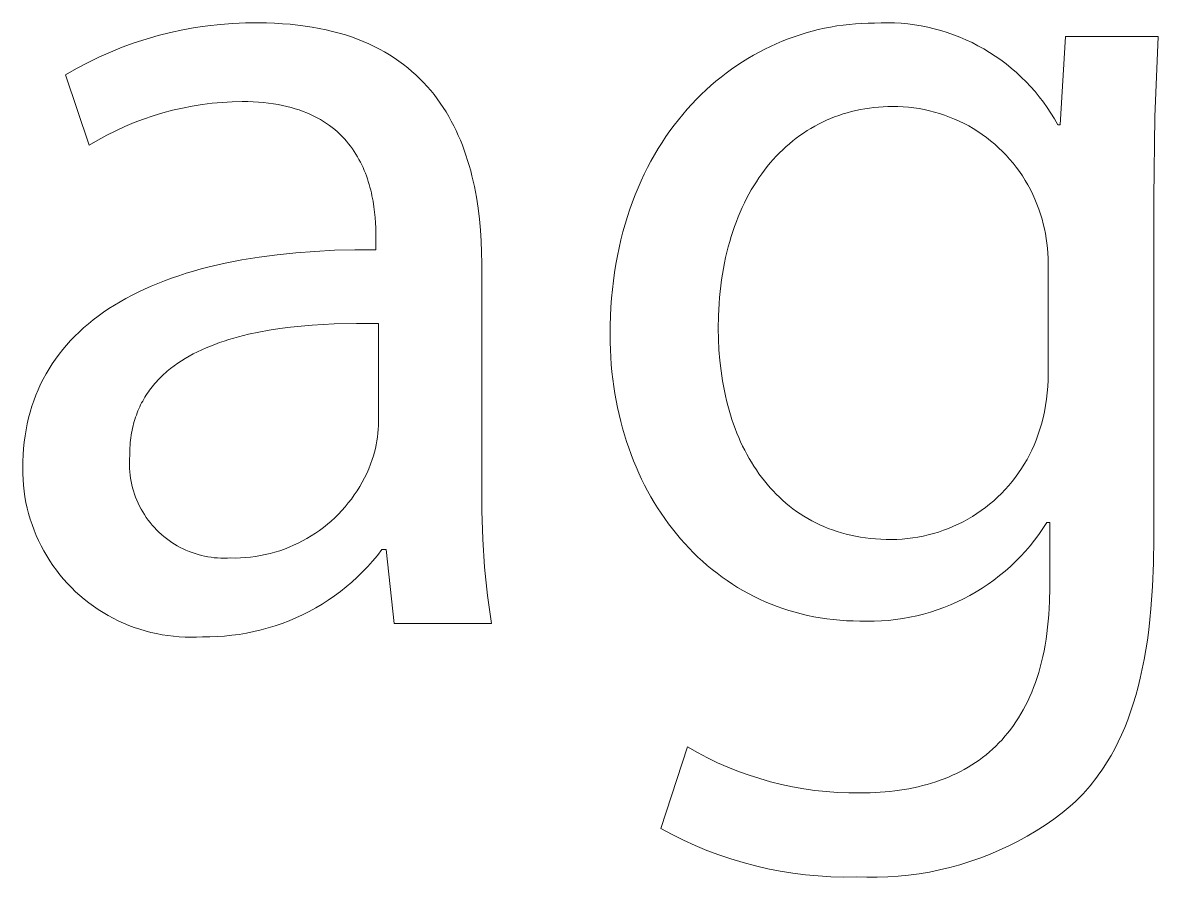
# Model space of a CAD drawing. Header units: millimetres. Extents: x -987 to 2591, y -102 to 2398.
# Drawn here: x 2327.09 to 2360.6, y 142.24 to 167.47 of the extents above; entities that cross this region are included whole.
import ezdxf

# ---------------------------------------------------------------- set-up
doc = ezdxf.new("R2010")
doc.units = ezdxf.units.MM
doc.header["$MEASUREMENT"] = 0
doc.layers.add('Domyślny', color=7, linetype='Continuous', true_color=0x000000)

msp = doc.modelspace()

# ---------------------------------------------------------------- linework, layer by layer
at = {"layer": 'Domyślny', "color": 18, "lineweight": 15, "true_color": 0x000000}
for p, q in [((2331.444, 167.188), (2331.808, 167.266)), ((2331.808, 167.266), (2332.175, 167.332)), ((2332.175, 167.332), (2332.544, 167.385)), ((2332.544, 167.385), (2332.914, 167.425)), ((2332.914, 167.425), (2333.286, 167.452)), ((2333.286, 167.452), (2333.658, 167.467)), ((2333.658, 167.467), (2334.031, 167.468)), ((2334.031, 167.468), (2334.277, 167.466)), ((2334.277, 167.466), (2334.516, 167.458)), ((2334.516, 167.458), (2334.75, 167.445)), ((2334.75, 167.445), (2334.979, 167.427)), ((2334.979, 167.427), (2335.201, 167.404)), ((2335.201, 167.404), (2335.419, 167.376)), ((2335.419, 167.376), (2335.63, 167.343)), ((2335.63, 167.343), (2335.837, 167.306)), ((2335.837, 167.306), (2336.038, 167.264)), ((2336.038, 167.264), (2336.233, 167.218)), ((2350.384, 167.224), (2350.565, 167.27)), ((2350.565, 167.27), (2350.747, 167.31)), ((2350.747, 167.31), (2350.929, 167.346)), ((2350.929, 167.346), (2351.112, 167.378)), ((2351.112, 167.378), (2351.296, 167.404)), ((2351.296, 167.404), (2351.481, 167.426)), ((2351.481, 167.426), (2351.666, 167.443)), ((2351.666, 167.443), (2351.852, 167.455)), ((2351.852, 167.455), (2352.038, 167.462)), ((2352.038, 167.462), (2352.224, 167.465)), ((2352.224, 167.465), (2352.422, 167.473)), ((2352.422, 167.473), (2352.62, 167.474)), ((2352.62, 167.474), (2352.818, 167.469)), ((2352.818, 167.469), (2353.015, 167.457)), ((2353.015, 167.457), (2353.212, 167.438)), ((2353.212, 167.438), (2353.408, 167.412)), ((2353.408, 167.412), (2353.603, 167.38)), ((2353.603, 167.38), (2353.797, 167.341)), ((2353.797, 167.341), (2353.99, 167.295)), ((2353.99, 167.295), (2354.181, 167.243)), ((2354.181, 167.243), (2354.369, 167.185)), ((2330.37, 166.877), (2330.724, 166.993)), ((2330.724, 166.993), (2331.082, 167.097)), ((2331.082, 167.097), (2331.444, 167.188)), ((2336.233, 167.218), (2336.424, 167.167)), ((2336.424, 167.167), (2336.609, 167.112)), ((2336.609, 167.112), (2336.789, 167.053)), ((2336.789, 167.053), (2336.964, 166.989)), ((2336.964, 166.989), (2337.134, 166.921)), ((2337.134, 166.921), (2337.299, 166.85)), ((2349.326, 166.853), (2349.499, 166.927)), ((2349.499, 166.927), (2349.674, 166.996)), ((2349.674, 166.996), (2349.849, 167.06)), ((2349.849, 167.06), (2350.027, 167.119)), ((2350.027, 167.119), (2350.205, 167.174)), ((2350.205, 167.174), (2350.384, 167.224)), ((2354.369, 167.185), (2354.556, 167.119)), ((2354.556, 167.119), (2354.741, 167.048)), ((2354.741, 167.048), (2354.923, 166.97)), ((2354.923, 166.97), (2355.102, 166.886)), ((2357.705, 164.462), (2357.86, 167.071)), ((2357.86, 167.071), (2360.6, 167.071)), ((2360.6, 167.071), (2360.502, 164.696)), ((2329.334, 166.457), (2329.675, 166.609)), ((2329.675, 166.609), (2330.02, 166.749)), ((2330.02, 166.749), (2330.37, 166.877)), ((2337.299, 166.85), (2337.459, 166.774)), ((2337.459, 166.774), (2337.614, 166.694)), ((2337.614, 166.694), (2337.765, 166.611)), ((2337.765, 166.611), (2337.911, 166.524)), ((2348.651, 166.514), (2348.817, 166.606)), ((2348.817, 166.606), (2348.985, 166.693)), ((2348.985, 166.693), (2349.155, 166.776)), ((2349.155, 166.776), (2349.326, 166.853)), ((2355.102, 166.886), (2355.278, 166.796)), ((2355.278, 166.796), (2355.451, 166.7)), ((2355.451, 166.7), (2355.62, 166.598)), ((2355.62, 166.598), (2355.786, 166.491)), ((2328.671, 166.118), (2329, 166.293)), ((2329, 166.293), (2329.334, 166.457)), ((2337.911, 166.524), (2338.052, 166.434)), ((2338.052, 166.434), (2338.189, 166.34)), ((2338.189, 166.34), (2338.321, 166.243)), ((2338.321, 166.243), (2338.449, 166.142)), ((2348.165, 166.213), (2348.325, 166.318)), ((2348.325, 166.318), (2348.487, 166.418)), ((2348.487, 166.418), (2348.651, 166.514)), ((2355.786, 166.491), (2355.949, 166.377)), ((2355.949, 166.377), (2356.107, 166.259)), ((2356.107, 166.259), (2356.261, 166.135)), ((2328.348, 165.931), (2328.671, 166.118)), ((2329.051, 163.858), (2328.348, 165.931)), ((2338.449, 166.142), (2338.573, 166.038)), ((2338.573, 166.038), (2338.692, 165.931)), ((2338.692, 165.931), (2338.806, 165.821)), ((2347.697, 165.871), (2347.851, 165.989)), ((2347.851, 165.989), (2348.007, 166.103)), ((2348.007, 166.103), (2348.165, 166.213)), ((2356.261, 166.135), (2356.411, 166.005)), ((2356.411, 166.005), (2356.556, 165.871)), ((2338.806, 165.821), (2338.917, 165.708)), ((2338.917, 165.708), (2339.024, 165.592)), ((2339.024, 165.592), (2339.126, 165.473)), ((2347.252, 165.489), (2347.398, 165.621)), ((2347.398, 165.621), (2347.546, 165.748)), ((2347.546, 165.748), (2347.697, 165.871)), ((2356.556, 165.871), (2356.696, 165.732)), ((2356.696, 165.732), (2356.832, 165.588)), ((2356.832, 165.588), (2356.963, 165.439)), ((2339.126, 165.473), (2339.225, 165.351)), ((2339.225, 165.351), (2339.319, 165.227)), ((2339.319, 165.227), (2339.41, 165.1)), ((2346.968, 165.213), (2347.109, 165.353)), ((2347.109, 165.353), (2347.252, 165.489)), ((2356.963, 165.439), (2357.088, 165.286)), ((2357.088, 165.286), (2357.208, 165.129)), ((2331.797, 164.955), (2331.507, 164.889)), ((2332.088, 165.012), (2331.797, 164.955)), ((2332.382, 165.059), (2332.088, 165.012)), ((2332.677, 165.096), (2332.382, 165.059)), ((2332.973, 165.122), (2332.677, 165.096)), ((2333.269, 165.139), (2332.973, 165.122)), ((2333.566, 165.145), (2333.269, 165.139)), ((2333.73, 165.143), (2333.566, 165.145)), ((2333.89, 165.138), (2333.73, 165.143)), ((2334.045, 165.128), (2333.89, 165.138)), ((2334.196, 165.116), (2334.045, 165.128)), ((2334.342, 165.099), (2334.196, 165.116)), ((2334.484, 165.08), (2334.342, 165.099)), ((2334.622, 165.057), (2334.484, 165.08)), ((2334.755, 165.031), (2334.622, 165.057)), ((2334.884, 165.002), (2334.755, 165.031)), ((2335.01, 164.97), (2334.884, 165.002)), ((2335.131, 164.935), (2335.01, 164.97)), ((2335.249, 164.897), (2335.131, 164.935)), ((2335.362, 164.856), (2335.249, 164.897)), ((2339.41, 165.1), (2339.497, 164.971)), ((2339.497, 164.971), (2339.58, 164.839)), ((2346.564, 164.766), (2346.696, 164.92)), ((2346.696, 164.92), (2346.83, 165.068)), ((2346.83, 165.068), (2346.968, 165.213)), ((2351.808, 164.909), (2351.677, 164.882)), ((2351.94, 164.932), (2351.808, 164.909)), ((2352.073, 164.952), (2351.94, 164.932)), ((2352.208, 164.969), (2352.073, 164.952)), ((2352.344, 164.982), (2352.208, 164.969)), ((2352.482, 164.991), (2352.344, 164.982)), ((2352.62, 164.997), (2352.482, 164.991)), ((2352.76, 164.998), (2352.62, 164.997)), ((2352.917, 164.997), (2352.76, 164.998)), ((2353.073, 164.99), (2352.917, 164.997)), ((2353.228, 164.978), (2353.073, 164.99)), ((2353.384, 164.96), (2353.228, 164.978)), ((2353.538, 164.938), (2353.384, 164.96)), ((2353.692, 164.909), (2353.538, 164.938)), ((2353.844, 164.876), (2353.692, 164.909)), ((2357.208, 165.129), (2357.323, 164.968)), ((2357.323, 164.968), (2357.432, 164.803)), ((2330.655, 164.63), (2330.377, 164.524)), ((2330.936, 164.726), (2330.655, 164.63)), ((2331.22, 164.812), (2330.936, 164.726)), ((2331.507, 164.889), (2331.22, 164.812)), ((2335.472, 164.813), (2335.362, 164.856)), ((2335.578, 164.767), (2335.472, 164.813)), ((2335.68, 164.719), (2335.578, 164.767)), ((2335.779, 164.668), (2335.68, 164.719)), ((2335.874, 164.615), (2335.779, 164.668)), ((2335.966, 164.56), (2335.874, 164.615)), ((2336.054, 164.502), (2335.966, 164.56)), ((2339.58, 164.839), (2339.659, 164.705)), ((2339.659, 164.705), (2339.735, 164.569)), ((2339.735, 164.569), (2339.807, 164.431)), ((2346.31, 164.447), (2346.435, 164.609)), ((2346.435, 164.609), (2346.564, 164.766)), ((2350.807, 164.594), (2350.69, 164.539)), ((2350.927, 164.645), (2350.807, 164.594)), ((2351.048, 164.693), (2350.927, 164.645)), ((2351.171, 164.738), (2351.048, 164.693)), ((2351.295, 164.779), (2351.171, 164.738)), ((2351.421, 164.817), (2351.295, 164.779)), ((2351.548, 164.851), (2351.421, 164.817)), ((2351.677, 164.882), (2351.548, 164.851)), ((2353.996, 164.837), (2353.844, 164.876)), ((2354.145, 164.793), (2353.996, 164.837)), ((2354.294, 164.744), (2354.145, 164.793)), ((2354.44, 164.69), (2354.294, 164.744)), ((2354.585, 164.631), (2354.44, 164.69)), ((2354.727, 164.567), (2354.585, 164.631)), ((2354.867, 164.498), (2354.727, 164.567)), ((2357.432, 164.803), (2357.536, 164.634)), ((2357.536, 164.634), (2357.633, 164.462)), ((2360.502, 164.696), (2360.469, 162.318)), ((2329.833, 164.285), (2329.568, 164.152)), ((2330.103, 164.41), (2329.833, 164.285)), ((2330.377, 164.524), (2330.103, 164.41)), ((2336.139, 164.443), (2336.054, 164.502)), ((2336.221, 164.381), (2336.139, 164.443)), ((2336.299, 164.317), (2336.221, 164.381)), ((2336.374, 164.252), (2336.299, 164.317)), ((2336.446, 164.185), (2336.374, 164.252)), ((2339.807, 164.431), (2339.875, 164.291)), ((2339.875, 164.291), (2339.941, 164.148)), ((2346.068, 164.111), (2346.187, 164.281)), ((2346.187, 164.281), (2346.31, 164.447)), ((2350.236, 164.287), (2350.128, 164.216)), ((2350.347, 164.355), (2350.236, 164.287)), ((2350.46, 164.42), (2350.347, 164.355)), ((2350.574, 164.481), (2350.46, 164.42)), ((2350.69, 164.539), (2350.574, 164.481)), ((2355.005, 164.425), (2354.867, 164.498)), ((2355.14, 164.346), (2355.005, 164.425)), ((2355.273, 164.263), (2355.14, 164.346)), ((2355.402, 164.176), (2355.273, 164.263)), ((2357.633, 164.462), (2357.705, 164.462)), ((2329.307, 164.01), (2329.051, 163.858)), ((2329.568, 164.152), (2329.307, 164.01)), ((2336.515, 164.117), (2336.446, 164.185)), ((2336.581, 164.046), (2336.515, 164.117)), ((2336.645, 163.975), (2336.581, 164.046)), ((2336.705, 163.902), (2336.645, 163.975)), ((2336.762, 163.827), (2336.705, 163.902)), ((2339.941, 164.148), (2340.002, 164.004)), ((2340.002, 164.004), (2340.061, 163.858)), ((2345.841, 163.758), (2345.953, 163.937)), ((2345.953, 163.937), (2346.068, 164.111)), ((2349.712, 163.9), (2349.612, 163.813)), ((2349.813, 163.984), (2349.712, 163.9)), ((2349.916, 164.064), (2349.813, 163.984)), ((2350.021, 164.142), (2349.916, 164.064)), ((2350.128, 164.216), (2350.021, 164.142)), ((2355.528, 164.084), (2355.402, 164.176)), ((2355.651, 163.988), (2355.528, 164.084)), ((2355.771, 163.888), (2355.651, 163.988)), ((2355.887, 163.783), (2355.771, 163.888)), ((2336.817, 163.752), (2336.762, 163.827)), ((2336.869, 163.675), (2336.817, 163.752)), ((2336.919, 163.597), (2336.869, 163.675)), ((2336.966, 163.519), (2336.919, 163.597)), ((2340.061, 163.858), (2340.116, 163.711)), ((2340.116, 163.711), (2340.168, 163.561)), ((2340.168, 163.561), (2340.217, 163.41)), ((2345.628, 163.389), (2345.732, 163.576)), ((2345.732, 163.576), (2345.841, 163.758)), ((2349.42, 163.63), (2349.327, 163.534)), ((2349.515, 163.723), (2349.42, 163.63)), ((2349.612, 163.813), (2349.515, 163.723)), ((2356, 163.675), (2355.887, 163.783)), ((2356.108, 163.563), (2356, 163.675)), ((2356.213, 163.447), (2356.108, 163.563)), ((2337.01, 163.439), (2336.966, 163.519)), ((2337.053, 163.359), (2337.01, 163.439)), ((2337.092, 163.278), (2337.053, 163.359)), ((2337.13, 163.196), (2337.092, 163.278)), ((2340.217, 163.41), (2340.263, 163.258)), ((2340.263, 163.258), (2340.306, 163.105)), ((2345.527, 163.198), (2345.628, 163.389)), ((2349.061, 163.228), (2348.977, 163.12)), ((2349.148, 163.333), (2349.061, 163.228)), ((2349.237, 163.435), (2349.148, 163.333)), ((2349.327, 163.534), (2349.237, 163.435)), ((2356.314, 163.328), (2356.213, 163.447)), ((2356.41, 163.205), (2356.314, 163.328)), ((2337.165, 163.114), (2337.13, 163.196)), ((2337.198, 163.032), (2337.165, 163.114)), ((2337.229, 162.949), (2337.198, 163.032)), ((2337.258, 162.865), (2337.229, 162.949)), ((2340.306, 163.105), (2340.345, 162.95)), ((2340.345, 162.95), (2340.382, 162.794)), ((2345.336, 162.804), (2345.429, 163.003)), ((2345.429, 163.003), (2345.527, 163.198)), ((2348.815, 162.895), (2348.737, 162.778)), ((2348.895, 163.009), (2348.815, 162.895)), ((2348.977, 163.12), (2348.895, 163.009)), ((2356.503, 163.079), (2356.41, 163.205)), ((2356.591, 162.95), (2356.503, 163.079)), ((2356.674, 162.818), (2356.591, 162.95)), ((2337.285, 162.782), (2337.258, 162.865)), ((2337.31, 162.699), (2337.285, 162.782)), ((2337.333, 162.615), (2337.31, 162.699)), ((2337.355, 162.532), (2337.333, 162.615)), ((2340.382, 162.794), (2340.416, 162.636)), ((2340.416, 162.636), (2340.448, 162.478)), ((2345.162, 162.393), (2345.247, 162.601)), ((2345.247, 162.601), (2345.336, 162.804)), ((2348.662, 162.659), (2348.589, 162.537)), ((2348.737, 162.778), (2348.662, 162.659)), ((2356.753, 162.683), (2356.674, 162.818)), ((2356.827, 162.545), (2356.753, 162.683)), ((2356.896, 162.405), (2356.827, 162.545)), ((2337.375, 162.449), (2337.355, 162.532)), ((2337.393, 162.366), (2337.375, 162.449)), ((2337.424, 162.201), (2337.393, 162.366)), ((2340.448, 162.478), (2340.476, 162.319)), ((2340.476, 162.319), (2340.526, 161.998)), ((2345.081, 162.182), (2345.162, 162.393)), ((2348.451, 162.284), (2348.385, 162.153)), ((2348.519, 162.411), (2348.451, 162.284)), ((2348.589, 162.537), (2348.519, 162.411)), ((2356.961, 162.263), (2356.896, 162.405)), ((2357.02, 162.119), (2356.961, 162.263)), ((2360.469, 162.318), (2360.469, 152.251)), ((2337.45, 162.038), (2337.424, 162.201)), ((2337.47, 161.878), (2337.45, 162.038)), ((2337.486, 161.721), (2337.47, 161.878)), ((2340.526, 161.998), (2340.565, 161.675)), ((2344.931, 161.748), (2345.004, 161.967)), ((2345.004, 161.967), (2345.081, 162.182)), ((2348.261, 161.883), (2348.203, 161.745)), ((2348.322, 162.02), (2348.261, 161.883)), ((2348.385, 162.153), (2348.322, 162.02)), ((2357.075, 161.972), (2357.02, 162.119)), ((2357.124, 161.824), (2357.075, 161.972)), ((2337.497, 161.568), (2337.486, 161.721)), ((2337.504, 161.421), (2337.497, 161.568)), ((2340.565, 161.675), (2340.595, 161.349)), ((2344.864, 161.524), (2344.931, 161.748)), ((2348.147, 161.603), (2348.094, 161.459)), ((2348.203, 161.745), (2348.147, 161.603)), ((2357.169, 161.675), (2357.124, 161.824)), ((2357.207, 161.534), (2357.169, 161.675)), ((2337.509, 161.278), (2337.504, 161.421)), ((2337.51, 161.142), (2337.509, 161.278)), ((2340.595, 161.349), (2340.615, 161.023)), ((2344.741, 161.066), (2344.8, 161.297)), ((2344.8, 161.297), (2344.864, 161.524)), ((2348.044, 161.313), (2347.996, 161.164)), ((2348.094, 161.459), (2348.044, 161.313)), ((2357.241, 161.392), (2357.207, 161.534)), ((2357.27, 161.249), (2357.241, 161.392)), ((2357.295, 161.105), (2357.27, 161.249)), ((2337.51, 160.773), (2337.51, 161.142)), ((2340.615, 161.023), (2340.627, 160.695)), ((2344.687, 160.831), (2344.741, 161.066)), ((2347.951, 161.012), (2347.908, 160.858)), ((2347.996, 161.164), (2347.951, 161.012)), ((2357.315, 160.961), (2357.295, 161.105)), ((2357.331, 160.816), (2357.315, 160.961)), ((2333.554, 160.47), (2334.066, 160.554)), ((2334.066, 160.554), (2334.595, 160.624)), ((2334.595, 160.624), (2335.143, 160.681)), ((2335.143, 160.681), (2335.708, 160.724)), ((2335.708, 160.724), (2336.291, 160.754)), ((2336.291, 160.754), (2336.892, 160.77)), ((2336.892, 160.77), (2337.51, 160.773)), ((2340.627, 160.695), (2340.631, 160.368)), ((2344.593, 160.349), (2344.638, 160.592)), ((2344.638, 160.592), (2344.687, 160.831)), ((2347.831, 160.541), (2347.797, 160.38)), ((2347.868, 160.701), (2347.831, 160.541)), ((2347.908, 160.858), (2347.868, 160.701)), ((2357.342, 160.67), (2357.331, 160.816)), ((2357.348, 160.525), (2357.342, 160.67)), ((2332.13, 160.141), (2332.356, 160.204)), ((2332.356, 160.204), (2332.587, 160.264)), ((2332.587, 160.264), (2333.061, 160.374)), ((2333.061, 160.374), (2333.554, 160.47)), ((2340.631, 160.368), (2340.631, 153.898)), ((2344.553, 160.102), (2344.593, 160.349)), ((2347.766, 160.216), (2347.737, 160.049)), ((2347.797, 160.38), (2347.766, 160.216)), ((2357.347, 160.233), (2357.35, 160.379)), ((2357.347, 157.112), (2357.347, 160.233)), ((2357.35, 160.379), (2357.348, 160.525)), ((2331.274, 159.857), (2331.481, 159.933)), ((2331.481, 159.933), (2331.693, 160.005)), ((2331.693, 160.005), (2331.909, 160.075)), ((2331.909, 160.075), (2332.13, 160.141)), ((2344.519, 159.851), (2344.553, 160.102)), ((2347.712, 159.88), (2347.689, 159.709)), ((2347.737, 160.049), (2347.712, 159.88)), ((2330.494, 159.522), (2330.682, 159.61)), ((2330.682, 159.61), (2330.875, 159.696)), ((2330.875, 159.696), (2331.072, 159.778)), ((2331.072, 159.778), (2331.274, 159.857)), ((2344.465, 159.338), (2344.489, 159.597)), ((2344.489, 159.597), (2344.519, 159.851)), ((2347.669, 159.535), (2347.652, 159.359)), ((2347.689, 159.709), (2347.669, 159.535)), ((2329.791, 159.136), (2329.96, 159.237)), ((2329.96, 159.237), (2330.133, 159.335)), ((2330.133, 159.335), (2330.311, 159.43)), ((2330.311, 159.43), (2330.494, 159.522)), ((2344.446, 159.076), (2344.465, 159.338)), ((2347.652, 159.359), (2347.639, 159.181)), ((2329.315, 158.814), (2329.469, 158.925)), ((2329.469, 158.925), (2329.628, 159.032)), ((2329.628, 159.032), (2329.791, 159.136)), ((2344.432, 158.81), (2344.446, 159.076)), ((2347.639, 159.181), (2347.62, 158.818)), ((2328.884, 158.465), (2329.023, 158.584)), ((2329.023, 158.584), (2329.166, 158.701)), ((2329.166, 158.701), (2329.315, 158.814)), ((2335.63, 158.546), (2335.307, 158.519)), ((2335.955, 158.568), (2335.63, 158.546)), ((2336.281, 158.583), (2335.955, 158.568)), ((2336.933, 158.597), (2336.281, 158.583)), ((2337.581, 158.592), (2336.933, 158.597)), ((2337.581, 155.578), (2337.581, 158.592)), ((2344.421, 158.267), (2344.424, 158.541)), ((2344.424, 158.541), (2344.432, 158.81)), ((2347.62, 158.818), (2347.614, 158.446)), ((2328.498, 158.088), (2328.621, 158.217)), ((2328.621, 158.217), (2328.75, 158.342)), ((2328.75, 158.342), (2328.884, 158.465)), ((2333.458, 158.201), (2333.313, 158.161)), ((2333.751, 158.274), (2333.458, 158.201)), ((2334.052, 158.338), (2333.751, 158.274)), ((2334.359, 158.395), (2334.052, 158.338)), ((2334.671, 158.443), (2334.359, 158.395)), ((2334.987, 158.485), (2334.671, 158.443)), ((2335.307, 158.519), (2334.987, 158.485)), ((2344.423, 158.043), (2344.421, 158.267)), ((2347.614, 158.446), (2347.619, 158.128)), ((2328.265, 157.822), (2328.379, 157.957)), ((2328.379, 157.957), (2328.498, 158.088)), ((2332.495, 157.873), (2332.367, 157.816)), ((2332.625, 157.927), (2332.495, 157.873)), ((2332.758, 157.978), (2332.625, 157.927)), ((2332.894, 158.028), (2332.758, 157.978)), ((2333.031, 158.074), (2332.894, 158.028)), ((2333.171, 158.119), (2333.031, 158.074)), ((2333.313, 158.161), (2333.171, 158.119)), ((2344.43, 157.821), (2344.423, 158.043)), ((2347.619, 158.128), (2347.634, 157.814)), ((2327.955, 157.401), (2328.053, 157.544)), ((2328.053, 157.544), (2328.157, 157.685)), ((2328.157, 157.685), (2328.265, 157.822)), ((2331.883, 157.563), (2331.77, 157.492)), ((2332, 157.63), (2331.883, 157.563)), ((2332.119, 157.695), (2332, 157.63)), ((2332.241, 157.757), (2332.119, 157.695)), ((2332.367, 157.816), (2332.241, 157.757)), ((2344.441, 157.6), (2344.43, 157.821)), ((2344.457, 157.381), (2344.441, 157.6)), ((2347.634, 157.814), (2347.659, 157.505)), ((2327.774, 157.105), (2327.862, 157.255)), ((2327.862, 157.255), (2327.955, 157.401)), ((2331.399, 157.224), (2331.35, 157.183)), ((2331.45, 157.265), (2331.399, 157.224)), ((2331.553, 157.343), (2331.45, 157.265)), ((2331.66, 157.419), (2331.553, 157.343)), ((2331.77, 157.492), (2331.66, 157.419)), ((2344.476, 157.164), (2344.457, 157.381)), ((2347.659, 157.505), (2347.694, 157.2)), ((2347.694, 157.2), (2347.715, 157.049)), ((2327.614, 156.798), (2327.691, 156.953)), ((2327.691, 156.953), (2327.774, 157.105)), ((2331.029, 156.873), (2330.987, 156.825)), ((2331.072, 156.919), (2331.029, 156.873)), ((2331.116, 156.965), (2331.072, 156.919)), ((2331.161, 157.01), (2331.116, 156.965)), ((2331.207, 157.055), (2331.161, 157.01)), ((2331.253, 157.098), (2331.207, 157.055)), ((2331.301, 157.141), (2331.253, 157.098)), ((2331.35, 157.183), (2331.301, 157.141)), ((2344.501, 156.949), (2344.476, 157.164)), ((2344.529, 156.736), (2344.501, 156.949)), ((2347.715, 157.049), (2347.739, 156.9)), ((2347.739, 156.9), (2347.765, 156.752)), ((2357.337, 156.735), (2357.345, 156.923)), ((2357.345, 156.923), (2357.347, 157.112)), ((2327.475, 156.479), (2327.542, 156.64)), ((2327.542, 156.64), (2327.614, 156.798)), ((2330.757, 156.523), (2330.723, 156.47)), ((2330.793, 156.576), (2330.757, 156.523)), ((2330.83, 156.627), (2330.793, 156.576)), ((2330.868, 156.678), (2330.83, 156.627)), ((2330.907, 156.728), (2330.868, 156.678)), ((2330.946, 156.777), (2330.907, 156.728)), ((2330.987, 156.825), (2330.946, 156.777)), ((2344.562, 156.525), (2344.529, 156.736)), ((2344.599, 156.317), (2344.562, 156.525)), ((2347.765, 156.752), (2347.793, 156.606)), ((2347.793, 156.606), (2347.825, 156.461)), ((2357.301, 156.361), (2357.322, 156.548)), ((2357.322, 156.548), (2357.337, 156.735)), ((2327.356, 156.149), (2327.413, 156.315)), ((2327.413, 156.315), (2327.475, 156.479)), ((2330.566, 156.191), (2330.539, 156.133)), ((2330.595, 156.249), (2330.566, 156.191)), ((2330.626, 156.305), (2330.595, 156.249)), ((2330.657, 156.361), (2330.626, 156.305)), ((2330.689, 156.416), (2330.657, 156.361)), ((2330.723, 156.47), (2330.689, 156.416)), ((2344.64, 156.11), (2344.599, 156.317)), ((2347.825, 156.461), (2347.858, 156.317)), ((2347.858, 156.317), (2347.895, 156.175)), ((2357.273, 156.175), (2357.301, 156.361)), ((2327.259, 155.807), (2327.305, 155.979)), ((2327.305, 155.979), (2327.356, 156.149)), ((2330.439, 155.891), (2330.417, 155.828)), ((2330.462, 155.953), (2330.439, 155.891)), ((2330.486, 156.014), (2330.462, 155.953)), ((2330.512, 156.074), (2330.486, 156.014)), ((2330.539, 156.133), (2330.512, 156.074)), ((2344.685, 155.906), (2344.64, 156.11)), ((2344.734, 155.704), (2344.685, 155.906)), ((2347.895, 156.175), (2347.933, 156.035)), ((2347.933, 156.035), (2347.974, 155.896)), ((2347.974, 155.896), (2348.018, 155.759)), ((2357.198, 155.806), (2357.239, 155.99)), ((2357.239, 155.99), (2357.273, 156.175)), ((2327.183, 155.454), (2327.218, 155.632)), ((2327.218, 155.632), (2327.259, 155.807)), ((2330.342, 155.568), (2330.326, 155.501)), ((2330.359, 155.634), (2330.342, 155.568)), ((2330.377, 155.7), (2330.359, 155.634)), ((2330.396, 155.764), (2330.377, 155.7)), ((2330.417, 155.828), (2330.396, 155.764)), ((2337.577, 155.465), (2337.581, 155.578)), ((2344.787, 155.504), (2344.734, 155.704)), ((2348.018, 155.759), (2348.064, 155.624)), ((2348.064, 155.624), (2348.113, 155.491)), ((2357.097, 155.444), (2357.151, 155.624)), ((2357.151, 155.624), (2357.198, 155.806)), ((2327.129, 155.089), (2327.153, 155.273)), ((2327.153, 155.273), (2327.183, 155.454)), ((2330.277, 155.222), (2330.268, 155.15)), ((2330.287, 155.293), (2330.277, 155.222)), ((2330.299, 155.363), (2330.287, 155.293)), ((2330.312, 155.432), (2330.299, 155.363)), ((2330.326, 155.501), (2330.312, 155.432)), ((2337.54, 155.127), (2337.556, 155.239)), ((2337.556, 155.239), (2337.569, 155.352)), ((2337.569, 155.352), (2337.577, 155.465)), ((2344.844, 155.307), (2344.787, 155.504)), ((2344.905, 155.112), (2344.844, 155.307)), ((2348.113, 155.491), (2348.164, 155.36)), ((2348.164, 155.36), (2348.218, 155.23)), ((2348.218, 155.23), (2348.274, 155.103)), ((2356.993, 155.147), (2357.047, 155.295)), ((2357.047, 155.295), (2357.097, 155.444)), ((2327.096, 154.714), (2327.11, 154.903)), ((2327.11, 154.903), (2327.129, 155.089)), ((2330.245, 154.852), (2330.243, 154.775)), ((2330.249, 154.928), (2330.245, 154.852)), ((2330.254, 155.003), (2330.249, 154.928)), ((2330.26, 155.077), (2330.254, 155.003)), ((2330.268, 155.15), (2330.26, 155.077)), ((2337.469, 154.794), (2337.497, 154.904)), ((2337.497, 154.904), (2337.52, 155.015)), ((2337.52, 155.015), (2337.54, 155.127)), ((2344.97, 154.92), (2344.905, 155.112)), ((2345.039, 154.73), (2344.97, 154.92)), ((2348.274, 155.103), (2348.333, 154.977)), ((2348.333, 154.977), (2348.394, 154.854)), ((2348.394, 154.854), (2348.457, 154.732)), ((2356.799, 154.718), (2356.868, 154.859)), ((2356.868, 154.859), (2356.933, 155.002)), ((2356.933, 155.002), (2356.993, 155.147)), ((2327.085, 154.327), (2327.088, 154.522)), ((2327.088, 154.522), (2327.096, 154.714)), ((2330.236, 154.6), (2330.233, 154.504)), ((2330.233, 154.504), (2330.233, 154.408)), ((2330.242, 154.697), (2330.236, 154.6)), ((2330.243, 154.775), (2330.242, 154.697)), ((2337.352, 154.439), (2337.403, 154.578)), ((2337.403, 154.578), (2337.438, 154.685)), ((2337.438, 154.685), (2337.469, 154.794)), ((2345.111, 154.543), (2345.039, 154.73)), ((2345.187, 154.359), (2345.111, 154.543)), ((2348.457, 154.732), (2348.523, 154.613)), ((2348.523, 154.613), (2348.592, 154.497)), ((2356.646, 154.444), (2356.725, 154.58)), ((2356.725, 154.58), (2356.799, 154.718)), ((2327.087, 154.157), (2327.085, 154.327)), ((2330.233, 154.408), (2330.237, 154.311)), ((2330.237, 154.311), (2330.244, 154.215)), ((2330.244, 154.215), (2330.254, 154.119)), ((2337.172, 154.036), (2337.237, 154.168)), ((2337.237, 154.168), (2337.297, 154.303)), ((2337.297, 154.303), (2337.352, 154.439)), ((2345.267, 154.178), (2345.187, 154.359)), ((2345.351, 153.999), (2345.267, 154.178)), ((2348.592, 154.497), (2348.663, 154.382)), ((2348.663, 154.382), (2348.737, 154.27)), ((2348.737, 154.27), (2348.813, 154.16)), ((2356.382, 154.053), (2356.474, 154.181)), ((2356.474, 154.181), (2356.562, 154.311)), ((2356.562, 154.311), (2356.646, 154.444)), ((2327.094, 153.987), (2327.087, 154.157)), ((2327.107, 153.817), (2327.094, 153.987)), ((2330.254, 154.119), (2330.267, 154.024)), ((2330.267, 154.024), (2330.284, 153.929)), ((2330.284, 153.929), (2330.304, 153.835)), ((2330.304, 153.835), (2330.327, 153.741)), ((2337.03, 153.778), (2337.104, 153.906)), ((2337.104, 153.906), (2337.172, 154.036)), ((2340.631, 153.898), (2340.631, 153.064)), ((2345.438, 153.823), (2345.351, 153.999)), ((2348.813, 154.16), (2348.892, 154.053)), ((2348.892, 154.053), (2348.973, 153.948)), ((2348.973, 153.948), (2349.056, 153.846)), ((2349.056, 153.846), (2349.142, 153.746)), ((2356.185, 153.809), (2356.286, 153.93)), ((2356.286, 153.93), (2356.382, 154.053)), ((2327.126, 153.648), (2327.107, 153.817)), ((2327.151, 153.48), (2327.126, 153.648)), ((2330.327, 153.741), (2330.354, 153.649)), ((2330.354, 153.649), (2330.384, 153.557)), ((2330.384, 153.557), (2330.416, 153.466)), ((2336.785, 153.411), (2336.871, 153.531)), ((2336.871, 153.531), (2336.953, 153.653)), ((2336.953, 153.653), (2337.03, 153.778)), ((2345.529, 153.651), (2345.438, 153.823)), ((2345.623, 153.481), (2345.529, 153.651)), ((2349.142, 153.746), (2349.231, 153.649)), ((2349.231, 153.649), (2349.322, 153.554)), ((2349.322, 153.554), (2349.416, 153.463)), ((2355.859, 153.469), (2355.971, 153.579)), ((2355.971, 153.579), (2356.08, 153.692)), ((2356.08, 153.692), (2356.185, 153.809)), ((2327.181, 153.312), (2327.151, 153.48)), ((2327.217, 153.146), (2327.181, 153.312)), ((2330.416, 153.466), (2330.452, 153.377)), ((2330.452, 153.377), (2330.491, 153.289)), ((2330.491, 153.289), (2330.533, 153.202)), ((2330.533, 153.202), (2330.578, 153.117)), ((2336.504, 153.071), (2336.602, 153.181)), ((2336.602, 153.181), (2336.695, 153.295)), ((2336.695, 153.295), (2336.785, 153.411)), ((2345.721, 153.314), (2345.623, 153.481)), ((2345.822, 153.151), (2345.721, 153.314)), ((2349.416, 153.463), (2349.512, 153.374)), ((2349.512, 153.374), (2349.61, 153.288)), ((2349.61, 153.288), (2349.711, 153.205)), ((2349.711, 153.205), (2349.815, 153.125)), ((2355.373, 153.071), (2355.5, 153.164)), ((2355.5, 153.164), (2355.623, 153.262)), ((2355.623, 153.262), (2355.743, 153.363)), ((2355.743, 153.363), (2355.859, 153.469)), ((2327.259, 152.981), (2327.217, 153.146)), ((2327.307, 152.818), (2327.259, 152.981)), ((2330.578, 153.117), (2330.626, 153.033)), ((2330.626, 153.033), (2330.677, 152.951)), ((2330.677, 152.951), (2330.73, 152.871)), ((2330.73, 152.871), (2330.786, 152.792)), ((2336.189, 152.762), (2336.298, 152.861)), ((2336.298, 152.861), (2336.403, 152.965)), ((2336.403, 152.965), (2336.504, 153.071)), ((2340.631, 153.064), (2340.66, 152.23)), ((2345.927, 152.99), (2345.822, 153.151)), ((2346.035, 152.833), (2345.927, 152.99)), ((2346.146, 152.679), (2346.035, 152.833)), ((2349.815, 153.125), (2349.921, 153.048)), ((2349.921, 153.048), (2350.03, 152.974)), ((2350.03, 152.974), (2350.141, 152.903)), ((2350.141, 152.903), (2350.254, 152.835)), ((2350.254, 152.835), (2350.37, 152.771)), ((2354.976, 152.817), (2355.112, 152.897)), ((2355.112, 152.897), (2355.244, 152.982)), ((2355.244, 152.982), (2355.373, 153.071)), ((2327.36, 152.656), (2327.307, 152.818)), ((2327.419, 152.496), (2327.36, 152.656)), ((2327.483, 152.338), (2327.419, 152.496)), ((2330.786, 152.792), (2330.845, 152.716)), ((2330.845, 152.716), (2330.907, 152.642)), ((2330.907, 152.642), (2330.971, 152.57)), ((2330.971, 152.57), (2331.037, 152.5)), ((2331.037, 152.5), (2331.106, 152.432)), ((2335.845, 152.486), (2335.963, 152.574)), ((2335.963, 152.574), (2336.078, 152.666)), ((2336.078, 152.666), (2336.189, 152.762)), ((2346.261, 152.528), (2346.146, 152.679)), ((2346.379, 152.381), (2346.261, 152.528)), ((2350.37, 152.771), (2350.489, 152.709)), ((2350.489, 152.709), (2350.61, 152.651)), ((2350.61, 152.651), (2350.733, 152.597)), ((2350.733, 152.597), (2350.859, 152.546)), ((2350.859, 152.546), (2350.988, 152.498)), ((2350.988, 152.498), (2351.119, 152.454)), ((2354.264, 152.489), (2354.411, 152.545)), ((2354.411, 152.545), (2354.555, 152.606)), ((2354.555, 152.606), (2354.698, 152.672)), ((2354.698, 152.672), (2354.838, 152.742)), ((2354.838, 152.742), (2354.976, 152.817)), ((2357.197, 152.539), (2357.076, 152.366)), ((2357.312, 152.715), (2357.197, 152.539)), ((2357.395, 152.715), (2357.312, 152.715)), ((2357.395, 150.785), (2357.395, 152.715)), ((2327.553, 152.183), (2327.483, 152.338)), ((2327.627, 152.03), (2327.553, 152.183)), ((2331.106, 152.432), (2331.177, 152.367)), ((2331.177, 152.367), (2331.25, 152.305)), ((2331.25, 152.305), (2331.325, 152.245)), ((2331.325, 152.245), (2331.403, 152.187)), ((2331.403, 152.187), (2331.482, 152.132)), ((2335.214, 152.108), (2335.346, 152.175)), ((2335.346, 152.175), (2335.474, 152.246)), ((2335.474, 152.246), (2335.601, 152.322)), ((2335.601, 152.322), (2335.724, 152.402)), ((2335.724, 152.402), (2335.845, 152.486)), ((2340.66, 152.23), (2340.717, 151.397)), ((2346.5, 152.237), (2346.379, 152.381)), ((2346.624, 152.097), (2346.5, 152.237)), ((2351.119, 152.454), (2351.252, 152.413)), ((2351.252, 152.413), (2351.388, 152.376)), ((2351.388, 152.376), (2351.527, 152.343)), ((2351.527, 152.343), (2351.668, 152.313)), ((2351.668, 152.313), (2351.811, 152.288)), ((2351.811, 152.288), (2351.957, 152.266)), ((2351.957, 152.266), (2352.106, 152.248)), ((2352.106, 152.248), (2352.257, 152.233)), ((2352.257, 152.233), (2352.41, 152.223)), ((2352.41, 152.223), (2352.566, 152.217)), ((2352.566, 152.217), (2352.725, 152.215)), ((2352.725, 152.215), (2352.882, 152.219)), ((2352.882, 152.219), (2353.039, 152.228)), ((2353.039, 152.228), (2353.195, 152.242)), ((2353.195, 152.242), (2353.351, 152.262)), ((2353.351, 152.262), (2353.506, 152.286)), ((2353.506, 152.286), (2353.66, 152.317)), ((2353.66, 152.317), (2353.813, 152.352)), ((2353.813, 152.352), (2353.965, 152.393)), ((2353.965, 152.393), (2354.115, 152.438)), ((2354.115, 152.438), (2354.264, 152.489)), ((2356.95, 152.197), (2356.818, 152.033)), ((2357.076, 152.366), (2356.95, 152.197)), ((2360.469, 152.251), (2360.459, 151.523)), ((2327.707, 151.88), (2327.627, 152.03)), ((2327.793, 151.733), (2327.707, 151.88)), ((2331.482, 152.132), (2331.563, 152.08)), ((2331.563, 152.08), (2331.646, 152.031)), ((2331.646, 152.031), (2331.731, 151.985)), ((2331.731, 151.985), (2331.817, 151.942)), ((2331.817, 151.942), (2331.904, 151.901)), ((2331.904, 151.901), (2331.993, 151.864)), ((2331.993, 151.864), (2332.083, 151.83)), ((2332.083, 151.83), (2332.175, 151.799)), ((2334.387, 151.804), (2334.529, 151.843)), ((2334.529, 151.843), (2334.669, 151.887)), ((2334.669, 151.887), (2334.808, 151.935)), ((2334.808, 151.935), (2334.946, 151.988)), ((2334.946, 151.988), (2335.081, 152.046)), ((2335.081, 152.046), (2335.214, 152.108)), ((2337.688, 151.921), (2337.554, 151.749)), ((2337.808, 151.921), (2337.688, 151.921)), ((2338.046, 149.741), (2337.808, 151.921)), ((2346.751, 151.961), (2346.624, 152.097)), ((2346.882, 151.827), (2346.751, 151.961)), ((2347.015, 151.698), (2346.882, 151.827)), ((2356.68, 151.873), (2356.537, 151.718)), ((2356.818, 152.033), (2356.68, 151.873)), ((2327.883, 151.588), (2327.793, 151.733)), ((2327.978, 151.447), (2327.883, 151.588)), ((2332.175, 151.799), (2332.267, 151.771)), ((2332.267, 151.771), (2332.36, 151.746)), ((2332.36, 151.746), (2332.454, 151.725)), ((2332.454, 151.725), (2332.549, 151.706)), ((2332.549, 151.706), (2332.644, 151.691)), ((2332.644, 151.691), (2332.74, 151.68)), ((2332.74, 151.68), (2332.836, 151.671)), ((2332.836, 151.671), (2332.932, 151.666)), ((2332.932, 151.666), (2333.028, 151.664)), ((2333.028, 151.664), (2333.125, 151.666)), ((2333.125, 151.666), (2333.221, 151.671)), ((2333.221, 151.671), (2333.368, 151.67)), ((2333.368, 151.67), (2333.515, 151.674)), ((2333.515, 151.674), (2333.662, 151.683)), ((2333.662, 151.683), (2333.808, 151.698)), ((2333.808, 151.698), (2333.954, 151.717)), ((2333.954, 151.717), (2334.1, 151.741)), ((2334.1, 151.741), (2334.244, 151.77)), ((2334.244, 151.77), (2334.387, 151.804)), ((2337.413, 151.581), (2337.268, 151.419)), ((2337.554, 151.749), (2337.413, 151.581)), ((2347.151, 151.573), (2347.015, 151.698)), ((2347.29, 151.451), (2347.151, 151.573)), ((2356.389, 151.568), (2356.236, 151.423)), ((2356.537, 151.718), (2356.389, 151.568)), ((2360.459, 151.523), (2360.431, 150.83)), ((2328.078, 151.309), (2327.978, 151.447)), ((2328.183, 151.175), (2328.078, 151.309)), ((2328.292, 151.044), (2328.183, 151.175)), ((2337.116, 151.261), (2336.96, 151.109)), ((2337.268, 151.419), (2337.116, 151.261)), ((2340.717, 151.397), (2340.803, 150.567)), ((2347.432, 151.333), (2347.29, 151.451)), ((2347.577, 151.219), (2347.432, 151.333)), ((2347.725, 151.109), (2347.577, 151.219)), ((2356.078, 151.284), (2355.915, 151.15)), ((2356.236, 151.423), (2356.078, 151.284)), ((2328.405, 150.918), (2328.292, 151.044)), ((2328.523, 150.795), (2328.405, 150.918)), ((2336.632, 150.82), (2336.461, 150.684)), ((2336.798, 150.962), (2336.632, 150.82)), ((2336.96, 151.109), (2336.798, 150.962)), ((2347.876, 151.003), (2347.725, 151.109)), ((2348.029, 150.901), (2347.876, 151.003)), ((2348.185, 150.803), (2348.029, 150.901)), ((2355.577, 150.899), (2355.401, 150.782)), ((2355.748, 151.021), (2355.577, 150.899)), ((2355.915, 151.15), (2355.748, 151.021)), ((2360.431, 150.83), (2360.384, 150.172)), ((2328.645, 150.676), (2328.523, 150.795)), ((2328.771, 150.562), (2328.645, 150.676)), ((2328.901, 150.452), (2328.771, 150.562)), ((2336.285, 150.554), (2336.105, 150.43)), ((2336.461, 150.684), (2336.285, 150.554)), ((2340.803, 150.567), (2340.917, 149.741)), ((2348.343, 150.71), (2348.185, 150.803)), ((2348.504, 150.62), (2348.343, 150.71)), ((2348.668, 150.536), (2348.504, 150.62)), ((2348.834, 150.455), (2348.668, 150.536)), ((2355.039, 150.567), (2354.853, 150.468)), ((2355.222, 150.671), (2355.039, 150.567)), ((2355.401, 150.782), (2355.222, 150.671)), ((2357.388, 150.383), (2357.395, 150.785)), ((2329.035, 150.346), (2328.901, 150.452)), ((2329.172, 150.246), (2329.035, 150.346)), ((2329.313, 150.15), (2329.172, 150.246)), ((2329.456, 150.058), (2329.313, 150.15)), ((2335.733, 150.201), (2335.542, 150.095)), ((2335.921, 150.312), (2335.733, 150.201)), ((2336.105, 150.43), (2335.921, 150.312)), ((2349.002, 150.379), (2348.834, 150.455)), ((2349.173, 150.307), (2349.002, 150.379)), ((2349.347, 150.24), (2349.173, 150.307)), ((2349.522, 150.178), (2349.347, 150.24)), ((2349.7, 150.12), (2349.522, 150.178)), ((2354.275, 150.212), (2354.077, 150.14)), ((2354.47, 150.291), (2354.275, 150.212)), ((2354.663, 150.376), (2354.47, 150.291)), ((2354.853, 150.468), (2354.663, 150.376)), ((2357.368, 149.997), (2357.379, 150.188)), ((2357.379, 150.188), (2357.388, 150.383)), ((2360.384, 150.172), (2360.353, 149.855)), ((2329.603, 149.972), (2329.456, 150.058)), ((2329.753, 149.891), (2329.603, 149.972)), ((2329.905, 149.815), (2329.753, 149.891)), ((2330.06, 149.745), (2329.905, 149.815)), ((2334.948, 149.819), (2334.744, 149.741)), ((2335.149, 149.905), (2334.948, 149.819)), ((2335.347, 149.997), (2335.149, 149.905)), ((2335.542, 150.095), (2335.347, 149.997)), ((2349.88, 150.067), (2349.7, 150.12)), ((2350.063, 150.018), (2349.88, 150.067)), ((2350.247, 149.975), (2350.063, 150.018)), ((2350.434, 149.936), (2350.247, 149.975)), ((2350.622, 149.903), (2350.434, 149.936)), ((2350.813, 149.874), (2350.622, 149.903)), ((2351.006, 149.851), (2350.813, 149.874)), ((2351.2, 149.832), (2351.006, 149.851)), ((2351.397, 149.819), (2351.2, 149.832)), ((2351.595, 149.811), (2351.397, 149.819)), ((2351.795, 149.808), (2351.595, 149.811)), ((2352.428, 149.814), (2352.217, 149.805)), ((2352.638, 149.83), (2352.428, 149.814)), ((2352.847, 149.853), (2352.638, 149.83)), ((2353.056, 149.883), (2352.847, 149.853)), ((2353.263, 149.921), (2353.056, 149.883)), ((2353.469, 149.965), (2353.263, 149.921)), ((2353.674, 150.017), (2353.469, 149.965)), ((2353.876, 150.075), (2353.674, 150.017)), ((2354.077, 150.14), (2353.876, 150.075)), ((2357.352, 149.809), (2357.368, 149.997)), ((2360.353, 149.855), (2360.318, 149.547)), ((2330.218, 149.68), (2330.06, 149.745)), ((2330.377, 149.62), (2330.218, 149.68)), ((2330.538, 149.566), (2330.377, 149.62)), ((2330.701, 149.517), (2330.538, 149.566)), ((2330.866, 149.474), (2330.701, 149.517)), ((2333.905, 149.497), (2333.691, 149.453)), ((2334.118, 149.547), (2333.905, 149.497)), ((2334.329, 149.605), (2334.118, 149.547)), ((2334.537, 149.669), (2334.329, 149.605)), ((2334.744, 149.741), (2334.537, 149.669)), ((2340.917, 149.741), (2338.046, 149.741)), ((2352.006, 149.803), (2351.795, 149.808)), ((2352.217, 149.805), (2352.006, 149.803)), ((2357.312, 149.446), (2357.334, 149.626)), ((2357.334, 149.626), (2357.352, 149.809)), ((2360.318, 149.547), (2360.278, 149.247)), ((2331.032, 149.437), (2330.866, 149.474)), ((2331.2, 149.405), (2331.032, 149.437)), ((2331.368, 149.38), (2331.2, 149.405)), ((2331.537, 149.36), (2331.368, 149.38)), ((2331.706, 149.345), (2331.537, 149.36)), ((2331.876, 149.337), (2331.706, 149.345)), ((2332.047, 149.335), (2331.876, 149.337)), ((2332.217, 149.338), (2332.047, 149.335)), ((2332.387, 149.347), (2332.217, 149.338)), ((2332.605, 149.347), (2332.387, 149.347)), ((2332.824, 149.353), (2332.605, 149.347)), ((2333.042, 149.367), (2332.824, 149.353)), ((2333.259, 149.389), (2333.042, 149.367)), ((2333.476, 149.417), (2333.259, 149.389)), ((2333.691, 149.453), (2333.476, 149.417)), ((2357.258, 149.098), (2357.287, 149.27)), ((2357.287, 149.27), (2357.312, 149.446)), ((2360.278, 149.247), (2360.233, 148.955)), ((2357.193, 148.764), (2357.227, 148.929)), ((2357.227, 148.929), (2357.258, 149.098)), ((2360.233, 148.955), (2360.183, 148.671)), ((2357.114, 148.446), (2357.155, 148.603)), ((2357.155, 148.603), (2357.193, 148.764)), ((2360.183, 148.671), (2360.128, 148.395)), ((2356.974, 147.995), (2357.024, 148.142)), ((2357.024, 148.142), (2357.07, 148.292)), ((2357.07, 148.292), (2357.114, 148.446)), ((2360.128, 148.395), (2360.069, 148.126)), ((2356.866, 147.713), (2356.921, 147.852)), ((2356.921, 147.852), (2356.974, 147.995)), ((2360.004, 147.866), (2359.935, 147.612)), ((2360.069, 148.126), (2360.004, 147.866)), ((2356.747, 147.444), (2356.808, 147.577)), ((2356.808, 147.577), (2356.866, 147.713)), ((2359.935, 147.612), (2359.861, 147.366)), ((2356.547, 147.068), (2356.616, 147.19)), ((2356.616, 147.19), (2356.683, 147.315)), ((2356.683, 147.315), (2356.747, 147.444)), ((2359.861, 147.366), (2359.782, 147.127)), ((2356.323, 146.722), (2356.4, 146.834)), ((2356.4, 146.834), (2356.475, 146.949)), ((2356.475, 146.949), (2356.547, 147.068)), ((2359.698, 146.896), (2359.609, 146.671)), ((2359.782, 147.127), (2359.698, 146.896)), ((2356.075, 146.406), (2356.16, 146.508)), ((2356.16, 146.508), (2356.243, 146.613)), ((2356.243, 146.613), (2356.323, 146.722)), ((2359.609, 146.671), (2359.516, 146.454)), ((2355.806, 146.12), (2355.898, 146.212)), ((2355.898, 146.212), (2355.988, 146.307)), ((2355.988, 146.307), (2356.075, 146.406)), ((2359.417, 146.243), (2359.314, 146.039)), ((2359.516, 146.454), (2359.417, 146.243)), ((2345.922, 143.685), (2346.708, 146.091)), ((2346.708, 146.091), (2346.998, 145.927)), ((2346.998, 145.927), (2347.293, 145.773)), ((2355.414, 145.783), (2355.515, 145.862)), ((2355.515, 145.862), (2355.614, 145.945)), ((2355.614, 145.945), (2355.711, 146.031)), ((2355.711, 146.031), (2355.806, 146.12)), ((2359.205, 145.841), (2359.092, 145.65)), ((2359.314, 146.039), (2359.205, 145.841)), ((2347.293, 145.773), (2347.594, 145.628)), ((2347.594, 145.628), (2347.899, 145.494)), ((2347.899, 145.494), (2348.208, 145.371)), ((2354.874, 145.431), (2354.986, 145.495)), ((2354.986, 145.495), (2355.096, 145.563)), ((2355.096, 145.563), (2355.204, 145.633)), ((2355.204, 145.633), (2355.31, 145.706)), ((2355.31, 145.706), (2355.414, 145.783)), ((2358.973, 145.465), (2358.912, 145.375)), ((2359.092, 145.65), (2358.973, 145.465)), ((2348.208, 145.371), (2348.522, 145.258)), ((2348.522, 145.258), (2348.839, 145.156)), ((2348.839, 145.156), (2349.159, 145.064)), ((2354.158, 145.108), (2354.282, 145.154)), ((2354.282, 145.154), (2354.405, 145.204)), ((2354.405, 145.204), (2354.525, 145.256)), ((2354.525, 145.256), (2354.643, 145.312)), ((2354.643, 145.312), (2354.759, 145.37)), ((2354.759, 145.37), (2354.874, 145.431)), ((2358.786, 145.2), (2358.721, 145.114)), ((2358.849, 145.287), (2358.786, 145.2)), ((2358.912, 145.375), (2358.849, 145.287)), ((2349.159, 145.064), (2349.482, 144.984)), ((2349.482, 144.984), (2349.808, 144.914)), ((2349.808, 144.914), (2350.136, 144.856)), ((2350.136, 144.856), (2350.466, 144.809)), ((2350.466, 144.809), (2350.797, 144.773)), ((2352.68, 144.778), (2352.822, 144.795)), ((2352.822, 144.795), (2352.963, 144.814)), ((2352.963, 144.814), (2353.102, 144.836)), ((2353.102, 144.836), (2353.24, 144.86)), ((2353.24, 144.86), (2353.377, 144.887)), ((2353.377, 144.887), (2353.511, 144.917)), ((2353.511, 144.917), (2353.644, 144.95)), ((2353.644, 144.95), (2353.775, 144.985)), ((2353.775, 144.985), (2353.905, 145.023)), ((2353.905, 145.023), (2354.032, 145.064)), ((2354.032, 145.064), (2354.158, 145.108)), ((2358.449, 144.787), (2358.378, 144.709)), ((2358.519, 144.867), (2358.449, 144.787)), ((2358.587, 144.948), (2358.519, 144.867)), ((2358.655, 145.03), (2358.587, 144.948)), ((2358.721, 145.114), (2358.655, 145.03)), ((2350.797, 144.773), (2351.129, 144.749)), ((2351.129, 144.749), (2351.462, 144.735)), ((2351.462, 144.735), (2351.795, 144.733)), ((2351.795, 144.733), (2352.096, 144.738)), ((2352.096, 144.738), (2352.244, 144.744)), ((2352.244, 144.744), (2352.39, 144.753)), ((2352.39, 144.753), (2352.536, 144.764)), ((2352.536, 144.764), (2352.68, 144.778)), ((2358.156, 144.484), (2358.08, 144.411)), ((2358.231, 144.557), (2358.156, 144.484)), ((2358.305, 144.633), (2358.231, 144.557)), ((2358.378, 144.709), (2358.305, 144.633)), ((2357.761, 144.147), (2357.512, 143.963)), ((2358.003, 144.34), (2357.761, 144.147)), ((2358.08, 144.411), (2358.003, 144.34)), ((2357.258, 143.787), (2356.998, 143.62)), ((2357.512, 143.963), (2357.258, 143.787)), ((2346.253, 143.507), (2345.922, 143.685)), ((2346.59, 143.34), (2346.253, 143.507)), ((2356.732, 143.461), (2356.462, 143.312)), ((2356.998, 143.62), (2356.732, 143.461)), ((2346.932, 143.184), (2346.59, 143.34)), ((2347.279, 143.04), (2346.932, 143.184)), ((2356.186, 143.172), (2355.906, 143.041)), ((2356.462, 143.312), (2356.186, 143.172)), ((2347.63, 142.908), (2347.279, 143.04)), ((2347.986, 142.787), (2347.63, 142.908)), ((2348.346, 142.679), (2347.986, 142.787)), ((2355.333, 142.808), (2355.041, 142.706)), ((2355.621, 142.92), (2355.333, 142.808)), ((2355.906, 143.041), (2355.621, 142.92)), ((2348.709, 142.582), (2348.346, 142.679)), ((2349.075, 142.498), (2348.709, 142.582)), ((2349.444, 142.426), (2349.075, 142.498)), ((2354.147, 142.46), (2353.843, 142.398)), ((2354.447, 142.532), (2354.147, 142.46)), ((2354.745, 142.614), (2354.447, 142.532)), ((2355.041, 142.706), (2354.745, 142.614)), ((2349.815, 142.366), (2349.444, 142.426)), ((2350.188, 142.319), (2349.815, 142.366)), ((2350.562, 142.284), (2350.188, 142.319)), ((2350.937, 142.262), (2350.562, 142.284)), ((2351.313, 142.252), (2350.937, 142.262)), ((2351.688, 142.255), (2351.313, 142.252)), ((2351.997, 142.244), (2351.688, 142.255)), ((2352.307, 142.244), (2351.997, 142.244)), ((2352.616, 142.254), (2352.307, 142.244)), ((2352.924, 142.275), (2352.616, 142.254)), ((2353.232, 142.306), (2352.924, 142.275)), ((2353.539, 142.347), (2353.232, 142.306)), ((2353.843, 142.398), (2353.539, 142.347))]:
    msp.add_line(p, q, dxfattribs=at)

doc.saveas('drawing.dxf')
